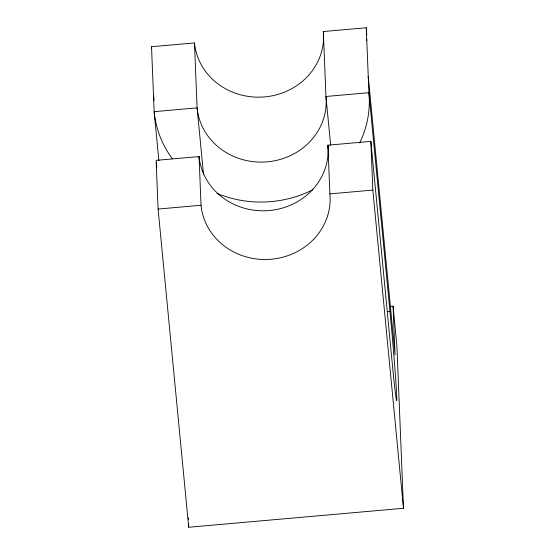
<?xml version="1.0" encoding="UTF-8"?>
<svg xmlns="http://www.w3.org/2000/svg" width="555" height="555" viewBox="0 0 555 555"><rect width="100%" height="100%" fill="white"/><g stroke="black" fill="none" stroke-linecap="round" stroke-linejoin="round"><path stroke-width="0.83" d="M158.876 160.749L154.144 111.659L151.522 46.724L194.472 42.929A64.692 59.926 -2.3 0 0 264.645 96.896A64.692 59.926 -2.3 0 0 323.329 31.545L366.279 27.75A107.816 99.872 -2.3 0 1 366.695 35.09M366.279 27.75L368.902 92.685L389.964 311.438A64.692 1.256 85 0 1 396.693 395.451A64.692 1.256 85 0 1 391.934 360.139L370.872 141.386L327.922 145.181A64.692 59.926 -2.3 0 1 269.237 210.532A64.692 59.926 -2.3 0 1 199.065 156.565L156.115 160.36L158.085 209.055L188.721 527.25L403.478 508.276L396.915 345.945L393.086 306.166L389.638 306.471M158.085 209.055L201.035 205.267A64.692 59.926 -2.3 0 0 271.208 259.234A64.692 59.926 -2.3 0 0 329.885 193.882L372.835 190.088L370.872 141.386M387.376 311.667L389.964 311.438M372.835 190.088L403.478 508.276M330.641 145.188L325.951 96.48L323.329 31.545M328.248 148.622L327.922 145.181L329.885 193.882M203.518 174.513L197.101 107.864L194.472 42.929M199.314 159.146L199.065 156.565L201.035 205.267M153.992 100.594L153.492 95.425A107.816 99.872 -2.3 0 0 153.86 98.665M156.364 162.941L156.781 167.249M393.086 306.166L395.056 354.867L368.249 76.451A107.816 99.872 -2.3 0 1 368.617 82.154M188.339 517.753L188.409 519.48M188.582 523.795L188.721 527.25M359.675 142.926A107.816 99.872 -2.3 0 0 368.902 92.685L325.951 96.48A64.692 59.926 -2.3 0 1 267.267 161.831A64.692 59.926 -2.3 0 1 197.101 107.864L154.144 111.659A107.816 99.872 -2.3 0 0 172.321 158.765M313.013 189.63A107.816 99.872 -2.3 0 1 216.88 193.341M366.668 39.176A107.816 99.872 -2.3 0 1 366.612 40.813M151.695 48.347A107.816 99.872 -2.3 0 1 151.522 46.724"/></g></svg>
